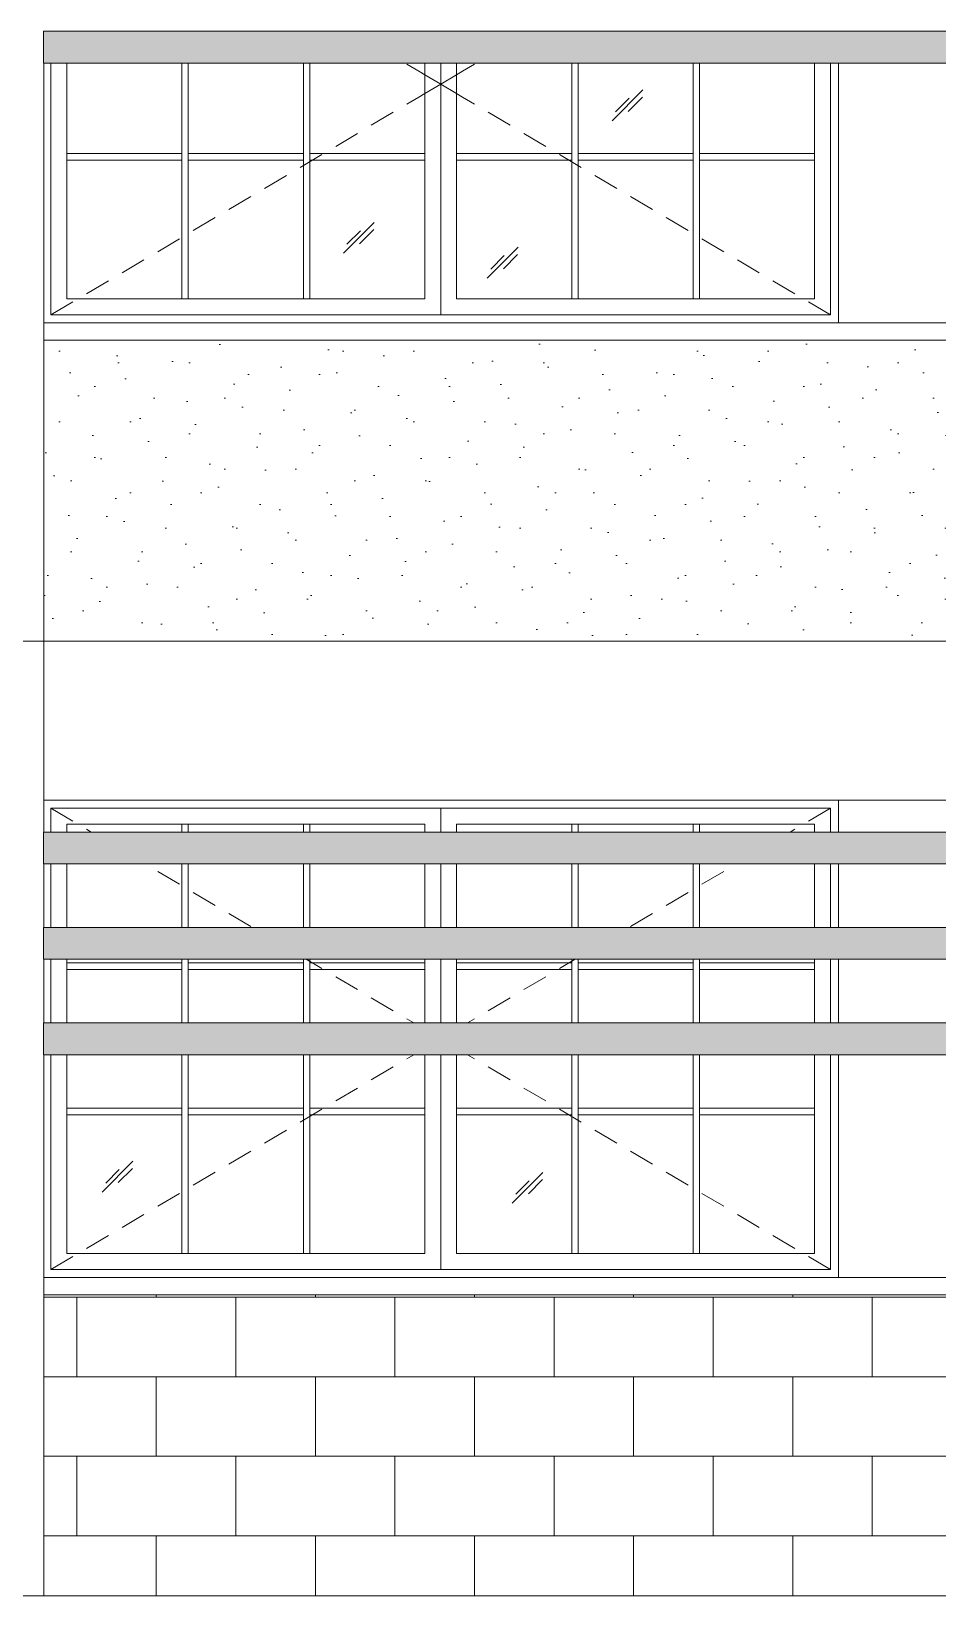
# Model space of a CAD drawing. Header units: millimetres. Extents: x 323482 to 503016, y 8175 to 72038.
# Drawn here: x 455857 to 458706, y 13812 to 18728 of the extents above; entities that cross this region are included whole.
import ezdxf

# ---------------------------------------------------------------- set-up
doc = ezdxf.new("R2010")
doc.units = ezdxf.units.MM
doc.header["$MEASUREMENT"] = 0
doc.linetypes.add('Hidden Line', pattern=[391.222223, 282.222223, -109])
doc.layers.add('2D Drafting - General_Pen_No__101', color=252, linetype='Continuous', lineweight=13)
doc.layers.add('Structural - Bearing_Pen_No__120', color=7, linetype='Continuous', lineweight=13)
for name, color, linetype, lineweight, true_color in [('2D Drafting - General_Pen_No__102', 7, 'Continuous', 13, 0xcccccc), ('Structural - Bearing_Pen_No__102', 7, 'Continuous', 13, 0xcccccc), ('Structural - Bearing_Pen_No__83', 7, 'Continuous', 13, 0xff9955)]:
    doc.layers.add(name, color=color, linetype=linetype, lineweight=lineweight, true_color=true_color)

msp = doc.modelspace()

# ---------------------------------------------------------------- hatches: boundary and pattern name
at = {"layer": '2D Drafting - General_Pen_No__101', "linetype": 'Continuous', "lineweight": 13}
h = msp.add_hatch(dxfattribs=at)
h.set_pattern_fill('RENDER', color=252, style=0, pattern_type=2)
h.set_pattern_definition([(45, (0, 350), (-111.36932, 111.36932), [0, -105, 0, -157.5]), (110, (350, 350), (148.00159, 53.86817), [0, -77, 0, -133])])
h.paths.add_polyline_path([(455896.6, 17757.5), (461247.2, 17757.5), (461247.2, 16812.2), (455896.6, 16812.2)])
h = msp.add_hatch(dxfattribs=at)
h.set_pattern_fill('BLOCK___RUNNING_BOND', color=252, style=0, pattern_type=2)
h.set_pattern_definition([(0, (0, 0), (0, 250), []), (90, (0, 0), (-500, 0), [250, -250]), (90, (250, 250), (-500, 0), [250, -250])])
h.paths.add_polyline_path([(455896.6, 14757.5), (461247.2, 14757.5), (461247.2, 13812.2), (455896.6, 13812.2)])
at = {"layer": '2D Drafting - General_Pen_No__102', "linetype": 'Continuous', "lineweight": 0, "true_color": 0xcccccc}
for points in [[(461245.9, 18728.5), (455895.7, 18728.5), (455895.7, 18628.5), (461245.9, 18628.5)], [(461245.9, 16212.2), (455895.7, 16212.2), (455895.7, 16112.2), (461245.9, 16112.2)], [(461245.9, 15912.2), (455895.7, 15912.2), (455895.7, 15812.2), (461245.9, 15812.2)], [(461245.9, 15612.2), (455895.7, 15612.2), (455895.7, 15512.2), (461245.9, 15512.2)]]:
    msp.add_hatch(color=254, dxfattribs=at).paths.add_polyline_path(points)

# ---------------------------------------------------------------- linework, layer by layer
at = {"layer": 'Structural - Bearing_Pen_No__102', "color": 254, "linetype": 'Continuous', "lineweight": 13, "true_color": 0xcccccc}
for p, q in [((457682.4, 18447), (457779.4, 18544)), ((457693.7, 18475.3), (457736.2, 18517.8)), ((457733.4, 18476.7), (457778, 18521.3)), ((456838.1, 18030.8), (456935.1, 18127.7)), ((456849.4, 18059.1), (456891.9, 18101.6)), ((456889, 18060.5), (456933.6, 18105.1)), ((457290, 17952.6), (457387, 18049.6)), ((457301.3, 17980.9), (457343.8, 18023.4)), ((457340.9, 17982.4), (457385.5, 18026.9)), ((456079.9, 15080.7), (456176.9, 15177.6)), ((456091.2, 15109), (456133.7, 15151.4)), ((456130.9, 15110.4), (456175.5, 15155)), ((457368.5, 15045.6), (457465.5, 15142.6)), ((457379.8, 15073.9), (457422.3, 15116.4)), ((457419.5, 15075.3), (457464, 15119.9))]:
    msp.add_line(p, q, dxfattribs=at)
at = {"layer": 'Structural - Bearing_Pen_No__120', "color": 7, "linetype": 'Continuous', "lineweight": 13}
for p, q in [((455895.7, 18728.5), (461245.9, 18728.5)), ((455895.7, 18628.5), (455895.7, 18728.5)), ((455895.7, 18628.5), (461245.9, 18628.5)), ((455897.1, 16812.2), (455897.1, 18628.5)), ((455919, 17887.2), (455919, 18628.5)), ((455969, 18628.5), (455969, 17887.2)), ((456330.7, 18343.9), (456330.7, 18628.5)), ((456350.7, 18628.5), (456350.7, 18343.9)), ((456712.4, 18343.9), (456712.4, 18628.5)), ((456732.4, 18628.5), (456732.4, 18343.9)), ((457037.8, 18625.1), (457075.2, 18603)), ((457075.2, 18603), (457094, 18591.8)), ((457094, 17887.2), (457094, 18628.5)), ((457094, 18591.8), (457144, 18562.2)), ((457144, 18628.5), (457144, 17887.2)), ((457194, 18591.8), (457144, 18562.2)), ((457194, 18628.5), (457194, 17887.2)), ((457212.9, 18603), (457194, 18591.8)), ((457250.3, 18625.1), (457212.9, 18603)), ((457555.7, 18343.9), (457555.7, 18628.5)), ((457575.7, 18628.5), (457575.7, 18343.9)), ((457937.4, 18343.9), (457937.4, 18628.5)), ((457957.4, 18628.5), (457957.4, 18343.9)), ((458319, 17887.2), (458319, 18628.5)), ((458369, 18628.5), (458369, 17887.2)), ((458394, 18628.5), (458394, 17812.2)), ((457094, 18532.6), (457144, 18562.2)), ((457194, 18532.6), (457144, 18562.2)), ((457037.8, 18499.3), (457075.2, 18521.5)), ((457075.2, 18521.5), (457094, 18532.6)), ((457212.9, 18521.5), (457194, 18532.6)), ((457250.3, 18499.3), (457212.9, 18521.5)), ((456925.9, 18433.1), (456994.8, 18473.9)), ((457362.2, 18433.1), (457293.3, 18473.9)), ((456814, 18366.9), (456882.9, 18407.7)), ((457474, 18366.9), (457405.2, 18407.7)), ((455969, 18343.9), (456330.7, 18343.9)), ((456330.7, 18343.9), (456330.7, 18323.9)), ((456350.7, 18323.9), (456350.7, 18343.9)), ((456350.7, 18343.9), (456712.4, 18343.9)), ((456702.2, 18300.7), (456771, 18341.5)), ((456712.4, 18343.9), (456712.4, 18323.9)), ((456732.4, 18323.9), (456732.4, 18343.9)), ((456732.4, 18343.9), (457094, 18343.9)), ((457194, 18343.9), (457555.7, 18343.9)), ((457585.9, 18300.7), (457517.1, 18341.5)), ((457555.7, 18343.9), (457555.7, 18323.9)), ((457575.7, 18323.9), (457575.7, 18343.9)), ((457575.7, 18343.9), (457937.4, 18343.9)), ((457937.4, 18343.9), (457937.4, 18323.9)), ((457957.4, 18323.9), (457957.4, 18343.9)), ((457957.4, 18343.9), (458319, 18343.9)), ((456330.7, 18323.9), (455969, 18323.9)), ((456330.7, 17887.2), (456330.7, 18323.9)), ((456350.7, 18323.9), (456350.7, 17887.2)), ((456712.4, 18323.9), (456350.7, 18323.9)), ((456712.4, 17887.2), (456712.4, 18323.9)), ((456732.4, 18323.9), (456732.4, 17887.2)), ((457094, 18323.9), (456732.4, 18323.9)), ((457555.7, 18323.9), (457194, 18323.9)), ((457555.7, 17887.2), (457555.7, 18323.9)), ((457575.7, 18323.9), (457575.7, 17887.2)), ((457937.4, 18323.9), (457575.7, 18323.9)), ((457937.4, 17887.2), (457937.4, 18323.9)), ((457957.4, 18323.9), (457957.4, 17887.2)), ((458319, 18323.9), (457957.4, 18323.9)), ((456590.3, 18234.5), (456659.1, 18275.2)), ((457697.8, 18234.5), (457628.9, 18275.2)), ((456478.4, 18168.3), (456547.3, 18209)), ((457809.7, 18168.3), (457740.8, 18209)), ((456366.5, 18102.1), (456435.4, 18142.8)), ((457921.5, 18102.1), (457852.7, 18142.8)), ((456254.7, 18035.9), (456323.5, 18076.6)), ((458033.4, 18035.9), (457964.6, 18076.6)), ((456142.8, 17969.7), (456211.6, 18010.4)), ((458145.3, 17969.7), (458076.4, 18010.4)), ((456030.9, 17903.4), (456099.8, 17944.2)), ((458257.2, 17903.4), (458188.3, 17944.2)), ((455919, 17837.2), (455919, 17887.2)), ((455919, 17837.2), (455987.9, 17878)), ((455969, 17887.2), (457094, 17887.2)), ((457144, 17887.2), (457144, 17837.2)), ((457194, 17887.2), (458319, 17887.2)), ((458369, 17837.2), (458300.2, 17878)), ((458369, 17887.2), (458369, 17837.2)), ((455896.6, 17812.2), (461245.1, 17812.2)), ((455896.6, 17757.5), (455896.6, 17812.2)), ((458394, 17812.2), (455897.1, 17812.2)), ((457144, 17837.2), (455919, 17837.2)), ((458369, 17837.2), (457144, 17837.2)), ((461245.1, 17757.5), (455896.6, 17757.5)), ((455897.1, 16212.2), (455897.1, 16812.2)), ((455897.1, 16812.2), (461247.2, 16812.2)), ((455897.1, 16312.2), (458394, 16312.2)), ((455897.1, 16312.2), (461247.2, 16312.2)), ((455919, 16237.2), (455919, 16287.2)), ((455919, 16287.2), (457144, 16287.2)), ((455919, 16287.2), (455987.9, 16246.5)), ((457144, 16287.2), (457144, 16237.2)), ((457144, 16287.2), (458369, 16287.2)), ((458369, 16287.2), (458300.2, 16246.5)), ((458369, 16287.2), (458369, 16237.2)), ((458394, 16312.2), (458394, 16212.2)), ((455919, 16212.2), (455919, 16237.2)), ((455969, 16237.2), (455969, 16212.2)), ((457094, 16237.2), (455969, 16237.2)), ((456330.7, 16212.2), (456330.7, 16237.2)), ((456350.7, 16237.2), (456350.7, 16212.2)), ((456712.4, 16212.2), (456712.4, 16237.2)), ((456732.4, 16237.2), (456732.4, 16212.2)), ((457094, 16212.2), (457094, 16237.2)), ((457144, 16237.2), (457144, 16212.2)), ((457194, 16237.2), (457194, 16212.2)), ((458319, 16237.2), (457194, 16237.2)), ((457555.7, 16212.2), (457555.7, 16237.2)), ((457575.7, 16237.2), (457575.7, 16212.2)), ((457937.4, 16212.2), (457937.4, 16237.2)), ((457957.4, 16237.2), (457957.4, 16212.2)), ((458319, 16212.2), (458319, 16237.2)), ((458369, 16237.2), (458369, 16212.2)), ((455895.7, 16212.2), (461245.9, 16212.2)), ((455895.7, 16112.2), (455895.7, 16212.2)), ((456030.9, 16221), (456045.8, 16212.2)), ((458257.2, 16221), (458242.3, 16212.2)), ((455895.7, 16112.2), (461245.9, 16112.2)), ((455897.1, 15912.2), (455897.1, 16112.2)), ((455919, 15912.2), (455919, 16112.2)), ((455969, 16112.2), (455969, 15912.2)), ((456254.7, 16088.6), (456323.5, 16047.9)), ((456330.7, 15912.2), (456330.7, 16112.2)), ((456350.7, 16112.2), (456350.7, 15912.2)), ((456712.4, 15912.2), (456712.4, 16112.2)), ((456732.4, 16112.2), (456732.4, 15912.2)), ((457094, 15912.2), (457094, 16112.2)), ((457144, 16112.2), (457144, 15912.2)), ((457194, 16112.2), (457194, 15912.2)), ((457555.7, 15912.2), (457555.7, 16112.2)), ((457575.7, 16112.2), (457575.7, 15912.2)), ((457937.4, 15912.2), (457937.4, 16112.2)), ((457957.4, 16112.2), (457957.4, 15912.2)), ((458033.4, 16088.6), (457964.6, 16047.9)), ((458319, 15912.2), (458319, 16112.2)), ((458369, 16112.2), (458369, 15912.2)), ((458394, 16112.2), (458394, 15912.2)), ((456366.5, 16022.4), (456435.4, 15981.6)), ((457921.5, 16022.4), (457852.7, 15981.6)), ((456478.4, 15956.2), (456547.3, 15915.4)), ((457809.7, 15956.2), (457740.8, 15915.4)), ((455895.7, 15912.2), (461245.9, 15912.2)), ((455895.7, 15812.2), (455895.7, 15912.2)), ((455895.7, 15812.2), (461245.9, 15812.2)), ((455897.1, 15612.2), (455897.1, 15812.2)), ((455919, 15612.2), (455919, 15812.2)), ((455969, 15812.2), (455969, 15612.2)), ((455969, 15800.6), (456330.7, 15800.6)), ((456330.7, 15800.6), (456330.7, 15812.2)), ((456330.7, 15800.6), (456330.7, 15780.6)), ((456350.7, 15812.2), (456350.7, 15800.6)), ((456350.7, 15780.6), (456350.7, 15800.6)), ((456350.7, 15800.6), (456712.4, 15800.6)), ((456712.4, 15800.6), (456712.4, 15812.2)), ((456712.4, 15800.6), (456712.4, 15780.6)), ((456721.6, 15812.2), (456771, 15783)), ((456732.4, 15812.2), (456732.4, 15800.6)), ((456732.4, 15780.6), (456732.4, 15800.6)), ((456732.4, 15800.6), (457094, 15800.6)), ((457094, 15612.2), (457094, 15812.2)), ((457144, 15812.2), (457144, 15612.2)), ((457194, 15812.2), (457194, 15612.2)), ((457194, 15800.6), (457555.7, 15800.6)), ((457566.5, 15812.2), (457517.1, 15783)), ((457555.7, 15800.6), (457555.7, 15812.2)), ((457555.7, 15800.6), (457555.7, 15780.6)), ((457575.7, 15812.2), (457575.7, 15800.6)), ((457575.7, 15780.6), (457575.7, 15800.6)), ((457575.7, 15800.6), (457937.4, 15800.6)), ((457937.4, 15800.6), (457937.4, 15812.2)), ((457937.4, 15800.6), (457937.4, 15780.6)), ((457957.4, 15812.2), (457957.4, 15800.6)), ((457957.4, 15780.6), (457957.4, 15800.6)), ((457957.4, 15800.6), (458319, 15800.6)), ((458319, 15612.2), (458319, 15812.2)), ((458369, 15812.2), (458369, 15612.2)), ((458394, 15812.2), (458394, 15612.2)), ((456330.7, 15780.6), (455969, 15780.6)), ((456330.7, 15612.2), (456330.7, 15780.6)), ((456350.7, 15780.6), (456350.7, 15612.2)), ((456712.4, 15780.6), (456350.7, 15780.6)), ((456712.4, 15612.2), (456712.4, 15780.6)), ((456732.4, 15780.6), (456732.4, 15612.2)), ((457094, 15780.6), (456732.4, 15780.6)), ((456814, 15757.5), (456882.9, 15716.8)), ((457555.7, 15780.6), (457194, 15780.6)), ((457474, 15757.5), (457405.2, 15716.8)), ((457555.7, 15612.2), (457555.7, 15780.6)), ((457575.7, 15780.6), (457575.7, 15612.2)), ((457937.4, 15780.6), (457575.7, 15780.6)), ((457937.4, 15612.2), (457937.4, 15780.6)), ((457957.4, 15780.6), (457957.4, 15612.2)), ((458319, 15780.6), (457957.4, 15780.6)), ((456925.9, 15691.3), (456994.8, 15650.6)), ((457362.2, 15691.3), (457293.3, 15650.6)), ((455895.7, 15612.2), (461245.9, 15612.2)), ((455895.7, 15512.2), (455895.7, 15612.2)), ((457037.8, 15625.1), (457059.6, 15612.2)), ((457250.3, 15625.1), (457228.5, 15612.2)), ((455895.7, 15512.2), (461245.9, 15512.2)), ((455897.1, 13812.2), (455897.1, 15512.2)), ((455919, 14887.2), (455919, 15512.2)), ((455969, 15512.2), (455969, 14887.2)), ((456330.7, 15343.9), (456330.7, 15512.2)), ((456350.7, 15512.2), (456350.7, 15343.9)), ((456712.4, 15343.9), (456712.4, 15512.2)), ((456732.4, 15512.2), (456732.4, 15343.9)), ((457037.8, 15499.3), (457059.6, 15512.2)), ((457094, 14887.2), (457094, 15512.2)), ((457144, 15512.2), (457144, 14887.2)), ((457194, 15512.2), (457194, 14887.2)), ((457250.3, 15499.3), (457228.5, 15512.2)), ((457555.7, 15343.9), (457555.7, 15512.2)), ((457575.7, 15512.2), (457575.7, 15343.9)), ((457937.4, 15343.9), (457937.4, 15512.2)), ((457957.4, 15512.2), (457957.4, 15343.9)), ((458319, 14887.2), (458319, 15512.2)), ((458369, 15512.2), (458369, 14887.2)), ((458394, 15512.2), (458394, 14812.2)), ((456925.9, 15433.1), (456994.8, 15473.9)), ((457362.2, 15433.1), (457293.3, 15473.9)), ((456814, 15366.9), (456882.9, 15407.7)), ((457474, 15366.9), (457405.2, 15407.7)), ((455969, 15343.9), (456330.7, 15343.9)), ((456330.7, 15343.9), (456330.7, 15323.9)), ((456350.7, 15323.9), (456350.7, 15343.9)), ((456350.7, 15343.9), (456712.4, 15343.9)), ((456702.2, 15300.7), (456771, 15341.5)), ((456712.4, 15343.9), (456712.4, 15323.9)), ((456732.4, 15323.9), (456732.4, 15343.9)), ((456732.4, 15343.9), (457094, 15343.9)), ((457194, 15343.9), (457555.7, 15343.9)), ((457585.9, 15300.7), (457517.1, 15341.5)), ((457555.7, 15343.9), (457555.7, 15323.9)), ((457575.7, 15323.9), (457575.7, 15343.9)), ((457575.7, 15343.9), (457937.4, 15343.9)), ((457937.4, 15343.9), (457937.4, 15323.9)), ((457957.4, 15323.9), (457957.4, 15343.9)), ((457957.4, 15343.9), (458319, 15343.9)), ((456330.7, 15323.9), (455969, 15323.9)), ((456330.7, 14887.2), (456330.7, 15323.9)), ((456350.7, 15323.9), (456350.7, 14887.2)), ((456712.4, 15323.9), (456350.7, 15323.9)), ((456712.4, 14887.2), (456712.4, 15323.9)), ((456732.4, 15323.9), (456732.4, 14887.2)), ((457094, 15323.9), (456732.4, 15323.9)), ((457555.7, 15323.9), (457194, 15323.9)), ((457555.7, 14887.2), (457555.7, 15323.9)), ((457575.7, 15323.9), (457575.7, 14887.2)), ((457937.4, 15323.9), (457575.7, 15323.9)), ((457937.4, 14887.2), (457937.4, 15323.9)), ((457957.4, 15323.9), (457957.4, 14887.2)), ((458319, 15323.9), (457957.4, 15323.9)), ((456590.3, 15234.5), (456659.1, 15275.2)), ((457697.8, 15234.5), (457628.9, 15275.2)), ((456478.4, 15168.3), (456547.3, 15209)), ((457809.7, 15168.3), (457740.8, 15209)), ((456366.5, 15102.1), (456435.4, 15142.8)), ((457921.5, 15102.1), (457852.7, 15142.8)), ((456254.7, 15035.9), (456323.5, 15076.6)), ((458033.4, 15035.9), (457964.6, 15076.6)), ((456142.8, 14969.7), (456211.6, 15010.4)), ((458145.3, 14969.7), (458076.4, 15010.4)), ((456030.9, 14903.4), (456099.8, 14944.2)), ((458257.2, 14903.4), (458188.3, 14944.2)), ((455919, 14837.2), (455919, 14887.2)), ((455919, 14837.2), (455987.9, 14878)), ((455969, 14887.2), (457094, 14887.2)), ((457144, 14887.2), (457144, 14837.2)), ((457194, 14887.2), (458319, 14887.2)), ((458369, 14837.2), (458300.2, 14878)), ((458369, 14887.2), (458369, 14837.2)), ((455896.6, 14812.2), (461245.1, 14812.2)), ((455896.6, 14757.5), (455896.6, 14812.2)), ((458394, 14812.2), (455897.1, 14812.2)), ((457144, 14837.2), (455919, 14837.2)), ((458369, 14837.2), (457144, 14837.2)), ((461245.1, 14757.5), (455896.6, 14757.5)), ((447788, 13812.2), (476100.6, 13812.2)), ((455647.1, 13812.2), (455897.1, 13812.2))]:
    msp.add_line(p, q, dxfattribs=at)
at = {"layer": 'Structural - Bearing_Pen_No__83', "color": 21, "linetype": 'Hidden Line', "lineweight": 13, "true_color": 0xff9955}
for p, q in [((503016, 16812.2), (447887.3, 16812.2)), ((503016, 13812.2), (447887.3, 13812.2))]:
    msp.add_line(p, q, dxfattribs=at)

doc.saveas('drawing.dxf')
